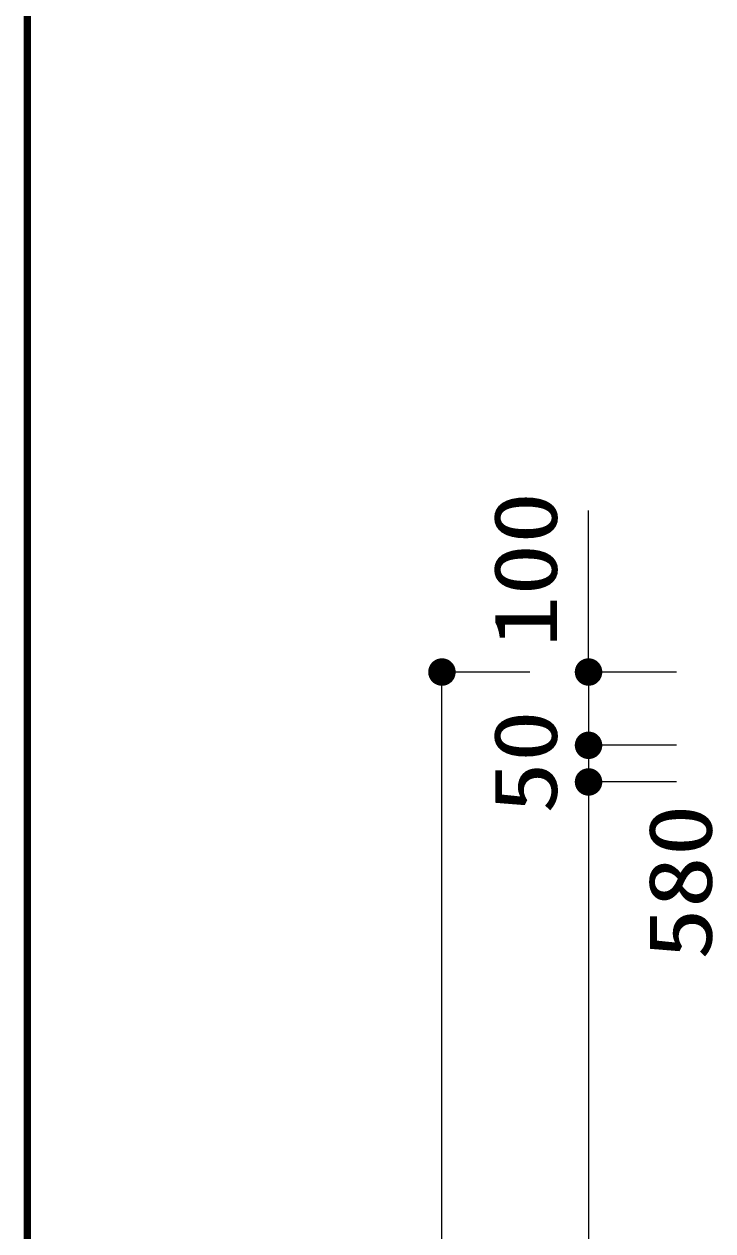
# Model space of a CAD drawing. Units: millimetres, scale not verified. Extents: x -22790 to 8910, y -6308 to 6308.
# Drawn here: x -7778 to -6839, y -2113 to -466 of the extents above; entities that cross this region are included whole.
import ezdxf
from ezdxf.enums import TextEntityAlignment as Align

# ---------------------------------------------------------------- set-up
doc = ezdxf.new("R2010")
doc.units = ezdxf.units.MM
doc.header["$LTSCALE"] = 30
doc.layers.add('0-F_00クル-フ-6寸法', color=132, linetype='Continuous', lineweight=25)
doc.layers.add('1-4_Axis_waku', color=7, linetype='Continuous', lineweight=25)
doc.styles.add('ＭＳ ゴシック', font='')
doc.styles.get('ＭＳ ゴシック').set_extended_font_data('MS Gothic')

msp = doc.modelspace()

# ---------------------------------------------------------------- linework, layer by layer
at = {"layer": '0-F_00クル-フ-6寸法', "color": 4}
for p, q in [((-7008.45, -1350.32), (-7008.45, -1129.7)), ((-7088.45, -1350.32), (-7208.45, -1350.32)), ((-7208.45, -3480.32), (-7208.45, -1350.32)), ((-6888.45, -1350.32), (-7008.45, -1350.32)), ((-7008.45, -1350.32), (-7008.45, -1450.32)), ((-6888.45, -1450.32), (-7008.45, -1450.32)), ((-6888.45, -1450.32), (-7008.45, -1450.32)), ((-7008.45, -1450.32), (-7008.45, -1500.32)), ((-6888.45, -1500.32), (-7008.45, -1500.32)), ((-6888.45, -1500.32), (-7008.45, -1500.32)), ((-7008.45, -1500.32), (-7008.45, -3230.32))]:
    msp.add_line(p, q, dxfattribs=at)
at = {"layer": '0-F_00クル-フ-6寸法'}
for points in [[(-7208.45, -1350.32), (-7219.48, -1335.15), (-7217.49, -1333.89)], [(-7208.45, -1350.32), (-7217.49, -1333.89), (-7215.36, -1332.89)], [(-7208.45, -1350.32), (-7215.36, -1332.89), (-7213.12, -1332.16)], [(-7208.45, -1350.32), (-7213.12, -1332.16), (-7210.8, -1331.72)], [(-7208.45, -1350.32), (-7210.8, -1331.72), (-7208.45, -1331.57)], [(-7208.45, -1350.32), (-7208.45, -1331.57), (-7206.1, -1331.72)], [(-7208.45, -1350.32), (-7206.1, -1331.72), (-7203.79, -1332.16)], [(-7208.45, -1350.32), (-7203.79, -1332.16), (-7201.55, -1332.89)], [(-7208.45, -1350.32), (-7201.55, -1332.89), (-7199.42, -1333.89)], [(-7208.45, -1350.32), (-7199.42, -1333.89), (-7197.43, -1335.15)], [(-7008.45, -1350.32), (-7019.48, -1335.15), (-7017.49, -1333.89)], [(-7008.45, -1350.32), (-7017.49, -1333.89), (-7015.36, -1332.89)], [(-7008.45, -1350.32), (-7015.36, -1332.89), (-7013.12, -1332.16)], [(-7008.45, -1350.32), (-7013.12, -1332.16), (-7010.8, -1331.72)], [(-7008.45, -1350.32), (-7010.8, -1331.72), (-7008.45, -1331.57)], [(-7008.45, -1350.32), (-7008.45, -1331.57), (-7006.1, -1331.72)], [(-7008.45, -1350.32), (-7006.1, -1331.72), (-7003.79, -1332.16)], [(-7008.45, -1350.32), (-7003.79, -1332.16), (-7001.55, -1332.89)], [(-7008.45, -1350.32), (-7001.55, -1332.89), (-6999.42, -1333.89)], [(-7008.45, -1350.32), (-6999.42, -1333.89), (-6997.43, -1335.15)], [(-7208.45, -1350.32), (-7227.17, -1349.14), (-7226.87, -1346.81)], [(-7208.45, -1350.32), (-7227.17, -1351.5), (-7227.17, -1349.14)], [(-7208.45, -1350.32), (-7226.87, -1353.84), (-7227.17, -1351.5)], [(-7208.45, -1350.32), (-7226.87, -1346.81), (-7226.29, -1344.53)], [(-7208.45, -1350.32), (-7226.29, -1356.12), (-7226.87, -1353.84)], [(-7208.45, -1350.32), (-7226.29, -1344.53), (-7225.42, -1342.34)], [(-7208.45, -1350.32), (-7225.42, -1358.31), (-7226.29, -1356.12)], [(-7208.45, -1350.32), (-7225.42, -1342.34), (-7224.29, -1340.28)], [(-7208.45, -1350.32), (-7224.29, -1360.37), (-7225.42, -1358.31)], [(-7208.45, -1350.32), (-7224.29, -1340.28), (-7222.9, -1338.37)], [(-7208.45, -1350.32), (-7222.9, -1362.27), (-7224.29, -1360.37)], [(-7208.45, -1350.32), (-7222.9, -1338.37), (-7221.29, -1336.65)], [(-7208.45, -1350.32), (-7221.29, -1363.99), (-7222.9, -1362.27)], [(-7208.45, -1350.32), (-7221.29, -1336.65), (-7219.48, -1335.15)], [(-7208.45, -1350.32), (-7219.48, -1365.49), (-7221.29, -1363.99)], [(-7208.45, -1350.32), (-7217.49, -1366.75), (-7219.48, -1365.49)], [(-7208.45, -1350.32), (-7215.36, -1367.76), (-7217.49, -1366.75)], [(-7208.45, -1350.32), (-7213.12, -1368.48), (-7215.36, -1367.76)], [(-7208.45, -1350.32), (-7210.8, -1368.92), (-7213.12, -1368.48)], [(-7208.45, -1350.32), (-7208.45, -1369.07), (-7210.8, -1368.92)], [(-7208.45, -1350.32), (-7197.43, -1335.15), (-7195.62, -1336.65)], [(-7208.45, -1350.32), (-7195.62, -1336.65), (-7194.01, -1338.37)], [(-7208.45, -1350.32), (-7194.01, -1338.37), (-7192.62, -1340.28)], [(-7208.45, -1350.32), (-7192.62, -1340.28), (-7191.49, -1342.34)], [(-7208.45, -1350.32), (-7191.49, -1342.34), (-7190.62, -1344.53)], [(-7208.45, -1350.32), (-7190.62, -1344.53), (-7190.04, -1346.81)], [(-7208.45, -1350.32), (-7190.04, -1346.81), (-7189.74, -1349.14)], [(-7208.45, -1350.32), (-7189.74, -1349.14), (-7189.74, -1351.5)], [(-7208.45, -1350.32), (-7206.1, -1368.92), (-7208.45, -1369.07)], [(-7208.45, -1350.32), (-7203.79, -1368.48), (-7206.1, -1368.92)], [(-7208.45, -1350.32), (-7201.55, -1367.76), (-7203.79, -1368.48)], [(-7208.45, -1350.32), (-7199.42, -1366.75), (-7201.55, -1367.76)], [(-7208.45, -1350.32), (-7197.43, -1365.49), (-7199.42, -1366.75)], [(-7208.45, -1350.32), (-7195.62, -1363.99), (-7197.43, -1365.49)], [(-7208.45, -1350.32), (-7194.01, -1362.27), (-7195.62, -1363.99)], [(-7208.45, -1350.32), (-7192.62, -1360.37), (-7194.01, -1362.27)], [(-7208.45, -1350.32), (-7191.49, -1358.31), (-7192.62, -1360.37)], [(-7208.45, -1350.32), (-7190.62, -1356.12), (-7191.49, -1358.31)], [(-7208.45, -1350.32), (-7190.04, -1353.84), (-7190.62, -1356.12)], [(-7208.45, -1350.32), (-7189.74, -1351.5), (-7190.04, -1353.84)], [(-7008.45, -1350.32), (-7027.17, -1349.14), (-7026.87, -1346.81)], [(-7008.45, -1350.32), (-7027.17, -1351.5), (-7027.17, -1349.14)], [(-7008.45, -1350.32), (-7026.87, -1353.84), (-7027.17, -1351.5)], [(-7008.45, -1350.32), (-7026.87, -1346.81), (-7026.29, -1344.53)], [(-7008.45, -1350.32), (-7026.29, -1356.12), (-7026.87, -1353.84)], [(-7008.45, -1350.32), (-7026.29, -1344.53), (-7025.42, -1342.34)], [(-7008.45, -1350.32), (-7025.42, -1358.31), (-7026.29, -1356.12)], [(-7008.45, -1350.32), (-7025.42, -1342.34), (-7024.29, -1340.28)], [(-7008.45, -1350.32), (-7024.29, -1360.37), (-7025.42, -1358.31)], [(-7008.45, -1350.32), (-7024.29, -1340.28), (-7022.9, -1338.37)], [(-7008.45, -1350.32), (-7022.9, -1362.27), (-7024.29, -1360.37)], [(-7008.45, -1350.32), (-7022.9, -1338.37), (-7021.29, -1336.65)], [(-7008.45, -1350.32), (-7021.29, -1363.99), (-7022.9, -1362.27)], [(-7008.45, -1350.32), (-7021.29, -1336.65), (-7019.48, -1335.15)], [(-7008.45, -1350.32), (-7019.48, -1365.49), (-7021.29, -1363.99)], [(-7008.45, -1350.32), (-7017.49, -1366.75), (-7019.48, -1365.49)], [(-7008.45, -1350.32), (-7015.36, -1367.76), (-7017.49, -1366.75)], [(-7008.45, -1350.32), (-7013.12, -1368.48), (-7015.36, -1367.76)], [(-7008.45, -1350.32), (-7010.8, -1368.92), (-7013.12, -1368.48)], [(-7008.45, -1350.32), (-7008.45, -1369.07), (-7010.8, -1368.92)], [(-7008.45, -1350.32), (-6997.43, -1335.15), (-6995.62, -1336.65)], [(-7008.45, -1350.32), (-6995.62, -1336.65), (-6994.01, -1338.37)], [(-7008.45, -1350.32), (-6994.01, -1338.37), (-6992.62, -1340.28)], [(-7008.45, -1350.32), (-6992.62, -1340.28), (-6991.49, -1342.34)], [(-7008.45, -1350.32), (-6991.49, -1342.34), (-6990.62, -1344.53)], [(-7008.45, -1350.32), (-6990.62, -1344.53), (-6990.04, -1346.81)], [(-7008.45, -1350.32), (-6990.04, -1346.81), (-6989.74, -1349.14)], [(-7008.45, -1350.32), (-6989.74, -1349.14), (-6989.74, -1351.5)], [(-7008.45, -1350.32), (-7006.1, -1368.92), (-7008.45, -1369.07)], [(-7008.45, -1350.32), (-7003.79, -1368.48), (-7006.1, -1368.92)], [(-7008.45, -1350.32), (-7001.55, -1367.76), (-7003.79, -1368.48)], [(-7008.45, -1350.32), (-6999.42, -1366.75), (-7001.55, -1367.76)], [(-7008.45, -1350.32), (-6997.43, -1365.49), (-6999.42, -1366.75)], [(-7008.45, -1350.32), (-6995.62, -1363.99), (-6997.43, -1365.49)], [(-7008.45, -1350.32), (-6994.01, -1362.27), (-6995.62, -1363.99)], [(-7008.45, -1350.32), (-6992.62, -1360.37), (-6994.01, -1362.27)], [(-7008.45, -1350.32), (-6991.49, -1358.31), (-6992.62, -1360.37)], [(-7008.45, -1350.32), (-6990.62, -1356.12), (-6991.49, -1358.31)], [(-7008.45, -1350.32), (-6990.04, -1353.84), (-6990.62, -1356.12)], [(-7008.45, -1350.32), (-6989.74, -1351.5), (-6990.04, -1353.84)], [(-7008.45, -1450.32), (-7015.36, -1432.89), (-7013.12, -1432.16)], [(-7008.45, -1450.32), (-7015.36, -1432.89), (-7013.12, -1432.16)], [(-7008.45, -1450.32), (-7013.12, -1432.16), (-7010.8, -1431.72)], [(-7008.45, -1450.32), (-7013.12, -1432.16), (-7010.8, -1431.72)], [(-7008.45, -1450.32), (-7010.8, -1431.72), (-7008.45, -1431.57)], [(-7008.45, -1450.32), (-7010.8, -1431.72), (-7008.45, -1431.57)], [(-7008.45, -1450.32), (-7008.45, -1431.57), (-7006.1, -1431.72)], [(-7008.45, -1450.32), (-7008.45, -1431.57), (-7006.1, -1431.72)], [(-7008.45, -1450.32), (-7006.1, -1431.72), (-7003.79, -1432.16)], [(-7008.45, -1450.32), (-7006.1, -1431.72), (-7003.79, -1432.16)], [(-7008.45, -1450.32), (-7003.79, -1432.16), (-7001.55, -1432.89)], [(-7008.45, -1450.32), (-7003.79, -1432.16), (-7001.55, -1432.89)], [(-7008.45, -1450.32), (-7027.17, -1449.14), (-7026.87, -1446.81)], [(-7008.45, -1450.32), (-7027.17, -1449.14), (-7026.87, -1446.81)], [(-7008.45, -1450.32), (-7027.17, -1451.5), (-7027.17, -1449.14)], [(-7008.45, -1450.32), (-7027.17, -1451.5), (-7027.17, -1449.14)], [(-7008.45, -1450.32), (-7026.87, -1446.81), (-7026.29, -1444.53)], [(-7008.45, -1450.32), (-7026.87, -1446.81), (-7026.29, -1444.53)], [(-7008.45, -1450.32), (-7026.29, -1444.53), (-7025.42, -1442.34)], [(-7008.45, -1450.32), (-7026.29, -1444.53), (-7025.42, -1442.34)], [(-7008.45, -1450.32), (-7025.42, -1442.34), (-7024.29, -1440.27)], [(-7008.45, -1450.32), (-7025.42, -1442.34), (-7024.29, -1440.27)], [(-7008.45, -1450.32), (-7024.29, -1440.27), (-7022.9, -1438.37)], [(-7008.45, -1450.32), (-7024.29, -1440.27), (-7022.9, -1438.37)], [(-7008.45, -1450.32), (-7022.9, -1438.37), (-7021.29, -1436.65)], [(-7008.45, -1450.32), (-7022.9, -1438.37), (-7021.29, -1436.65)], [(-7008.45, -1450.32), (-7021.29, -1436.65), (-7019.48, -1435.15)], [(-7008.45, -1450.32), (-7021.29, -1436.65), (-7019.48, -1435.15)], [(-7008.45, -1450.32), (-7019.48, -1435.15), (-7017.49, -1433.89)], [(-7008.45, -1450.32), (-7019.48, -1435.15), (-7017.49, -1433.89)], [(-7008.45, -1450.32), (-7017.49, -1433.89), (-7015.36, -1432.89)], [(-7008.45, -1450.32), (-7017.49, -1433.89), (-7015.36, -1432.89)], [(-7008.45, -1450.32), (-7001.55, -1432.89), (-6999.42, -1433.89)], [(-7008.45, -1450.32), (-7001.55, -1432.89), (-6999.42, -1433.89)], [(-7008.45, -1450.32), (-6999.42, -1433.89), (-6997.43, -1435.15)], [(-7008.45, -1450.32), (-6999.42, -1433.89), (-6997.43, -1435.15)], [(-7008.45, -1450.32), (-6997.43, -1435.15), (-6995.62, -1436.65)], [(-7008.45, -1450.32), (-6997.43, -1435.15), (-6995.62, -1436.65)], [(-7008.45, -1450.32), (-6995.62, -1436.65), (-6994.01, -1438.37)], [(-7008.45, -1450.32), (-6995.62, -1436.65), (-6994.01, -1438.37)], [(-7008.45, -1450.32), (-6994.01, -1438.37), (-6992.62, -1440.27)], [(-7008.45, -1450.32), (-6994.01, -1438.37), (-6992.62, -1440.27)], [(-7008.45, -1450.32), (-6992.62, -1440.27), (-6991.49, -1442.34)], [(-7008.45, -1450.32), (-6992.62, -1440.27), (-6991.49, -1442.34)], [(-7008.45, -1450.32), (-6991.49, -1442.34), (-6990.62, -1444.53)], [(-7008.45, -1450.32), (-6991.49, -1442.34), (-6990.62, -1444.53)], [(-7008.45, -1450.32), (-6990.62, -1444.53), (-6990.04, -1446.81)], [(-7008.45, -1450.32), (-6990.62, -1444.53), (-6990.04, -1446.81)], [(-7008.45, -1450.32), (-6990.04, -1446.81), (-6989.74, -1449.14)], [(-7008.45, -1450.32), (-6990.04, -1446.81), (-6989.74, -1449.14)], [(-7008.45, -1450.32), (-6989.74, -1449.14), (-6989.74, -1451.5)], [(-7008.45, -1450.32), (-6989.74, -1449.14), (-6989.74, -1451.5)], [(-7008.45, -1450.32), (-7026.87, -1453.84), (-7027.17, -1451.5)], [(-7008.45, -1450.32), (-7026.87, -1453.84), (-7027.17, -1451.5)], [(-7008.45, -1450.32), (-7026.29, -1456.12), (-7026.87, -1453.84)], [(-7008.45, -1450.32), (-7026.29, -1456.12), (-7026.87, -1453.84)], [(-7008.45, -1450.32), (-7025.42, -1458.31), (-7026.29, -1456.12)], [(-7008.45, -1450.32), (-7025.42, -1458.31), (-7026.29, -1456.12)], [(-7008.45, -1450.32), (-7024.29, -1460.37), (-7025.42, -1458.31)], [(-7008.45, -1450.32), (-7024.29, -1460.37), (-7025.42, -1458.31)], [(-7008.45, -1450.32), (-7022.9, -1462.27), (-7024.29, -1460.37)], [(-7008.45, -1450.32), (-7022.9, -1462.27), (-7024.29, -1460.37)], [(-7008.45, -1450.32), (-7021.29, -1463.99), (-7022.9, -1462.27)], [(-7008.45, -1450.32), (-7021.29, -1463.99), (-7022.9, -1462.27)], [(-7008.45, -1450.32), (-7019.48, -1465.49), (-7021.29, -1463.99)], [(-7008.45, -1450.32), (-7019.48, -1465.49), (-7021.29, -1463.99)], [(-7008.45, -1450.32), (-7017.49, -1466.75), (-7019.48, -1465.49)], [(-7008.45, -1450.32), (-7017.49, -1466.75), (-7019.48, -1465.49)], [(-7008.45, -1450.32), (-7015.36, -1467.76), (-7017.49, -1466.75)], [(-7008.45, -1450.32), (-7015.36, -1467.76), (-7017.49, -1466.75)], [(-7008.45, -1450.32), (-7013.12, -1468.48), (-7015.36, -1467.76)], [(-7008.45, -1450.32), (-7013.12, -1468.48), (-7015.36, -1467.76)], [(-7008.45, -1450.32), (-7010.8, -1468.92), (-7013.12, -1468.48)], [(-7008.45, -1450.32), (-7010.8, -1468.92), (-7013.12, -1468.48)], [(-7008.45, -1450.32), (-7008.45, -1469.07), (-7010.8, -1468.92)], [(-7008.45, -1450.32), (-7008.45, -1469.07), (-7010.8, -1468.92)], [(-7008.45, -1450.32), (-7006.1, -1468.92), (-7008.45, -1469.07)], [(-7008.45, -1450.32), (-7003.79, -1468.48), (-7006.1, -1468.92)], [(-7008.45, -1450.32), (-7001.55, -1467.76), (-7003.79, -1468.48)], [(-7008.45, -1450.32), (-6999.42, -1466.75), (-7001.55, -1467.76)], [(-7008.45, -1450.32), (-6997.43, -1465.49), (-6999.42, -1466.75)], [(-7008.45, -1450.32), (-6995.62, -1463.99), (-6997.43, -1465.49)], [(-7008.45, -1450.32), (-6994.01, -1462.27), (-6995.62, -1463.99)], [(-7008.45, -1450.32), (-6992.62, -1460.37), (-6994.01, -1462.27)], [(-7008.45, -1450.32), (-6991.49, -1458.31), (-6992.62, -1460.37)], [(-7008.45, -1450.32), (-6990.62, -1456.12), (-6991.49, -1458.31)], [(-7008.45, -1450.32), (-6990.04, -1453.84), (-6990.62, -1456.12)], [(-7008.45, -1450.32), (-6989.74, -1451.5), (-6990.04, -1453.84)], [(-7008.45, -1450.32), (-7006.1, -1468.92), (-7008.45, -1469.07)], [(-7008.45, -1450.32), (-7003.79, -1468.48), (-7006.1, -1468.92)], [(-7008.45, -1450.32), (-7001.55, -1467.76), (-7003.79, -1468.48)], [(-7008.45, -1450.32), (-6999.42, -1466.75), (-7001.55, -1467.76)], [(-7008.45, -1450.32), (-6997.43, -1465.49), (-6999.42, -1466.75)], [(-7008.45, -1450.32), (-6995.62, -1463.99), (-6997.43, -1465.49)], [(-7008.45, -1450.32), (-6994.01, -1462.27), (-6995.62, -1463.99)], [(-7008.45, -1450.32), (-6992.62, -1460.37), (-6994.01, -1462.27)], [(-7008.45, -1450.32), (-6991.49, -1458.31), (-6992.62, -1460.37)], [(-7008.45, -1450.32), (-6990.62, -1456.12), (-6991.49, -1458.31)], [(-7008.45, -1450.32), (-6990.04, -1453.84), (-6990.62, -1456.12)], [(-7008.45, -1450.32), (-6989.74, -1451.5), (-6990.04, -1453.84)], [(-7008.45, -1500.32), (-7013.12, -1482.16), (-7010.8, -1481.72)], [(-7008.45, -1500.32), (-7013.12, -1482.16), (-7010.8, -1481.72)], [(-7008.45, -1500.32), (-7010.8, -1481.72), (-7008.45, -1481.57)], [(-7008.45, -1500.32), (-7010.8, -1481.72), (-7008.45, -1481.57)], [(-7008.45, -1500.32), (-7008.45, -1481.57), (-7006.1, -1481.72)], [(-7008.45, -1500.32), (-7008.45, -1481.57), (-7006.1, -1481.72)], [(-7008.45, -1500.32), (-7006.1, -1481.72), (-7003.79, -1482.16)], [(-7008.45, -1500.32), (-7006.1, -1481.72), (-7003.79, -1482.16)], [(-7008.45, -1500.32), (-7027.17, -1499.14), (-7026.87, -1496.81)], [(-7008.45, -1500.32), (-7027.17, -1499.14), (-7026.87, -1496.81)], [(-7008.45, -1500.32), (-7026.87, -1496.81), (-7026.29, -1494.53)], [(-7008.45, -1500.32), (-7026.87, -1496.81), (-7026.29, -1494.53)], [(-7008.45, -1500.32), (-7026.29, -1494.53), (-7025.42, -1492.34)], [(-7008.45, -1500.32), (-7026.29, -1494.53), (-7025.42, -1492.34)], [(-7008.45, -1500.32), (-7025.42, -1492.34), (-7024.29, -1490.28)], [(-7008.45, -1500.32), (-7025.42, -1492.34), (-7024.29, -1490.28)], [(-7008.45, -1500.32), (-7024.29, -1490.28), (-7022.9, -1488.37)], [(-7008.45, -1500.32), (-7024.29, -1490.28), (-7022.9, -1488.37)], [(-7008.45, -1500.32), (-7022.9, -1488.37), (-7021.29, -1486.65)], [(-7008.45, -1500.32), (-7022.9, -1488.37), (-7021.29, -1486.65)], [(-7008.45, -1500.32), (-7021.29, -1486.65), (-7019.48, -1485.15)], [(-7008.45, -1500.32), (-7021.29, -1486.65), (-7019.48, -1485.15)], [(-7008.45, -1500.32), (-7019.48, -1485.15), (-7017.49, -1483.89)], [(-7008.45, -1500.32), (-7019.48, -1485.15), (-7017.49, -1483.89)], [(-7008.45, -1500.32), (-7017.49, -1483.89), (-7015.36, -1482.89)], [(-7008.45, -1500.32), (-7017.49, -1483.89), (-7015.36, -1482.89)], [(-7008.45, -1500.32), (-7015.36, -1482.89), (-7013.12, -1482.16)], [(-7008.45, -1500.32), (-7015.36, -1482.89), (-7013.12, -1482.16)], [(-7008.45, -1500.32), (-7003.79, -1482.16), (-7001.55, -1482.89)], [(-7008.45, -1500.32), (-7003.79, -1482.16), (-7001.55, -1482.89)], [(-7008.45, -1500.32), (-7001.55, -1482.89), (-6999.42, -1483.89)], [(-7008.45, -1500.32), (-7001.55, -1482.89), (-6999.42, -1483.89)], [(-7008.45, -1500.32), (-6999.42, -1483.89), (-6997.43, -1485.15)], [(-7008.45, -1500.32), (-6999.42, -1483.89), (-6997.43, -1485.15)], [(-7008.45, -1500.32), (-6997.43, -1485.15), (-6995.62, -1486.65)], [(-7008.45, -1500.32), (-6997.43, -1485.15), (-6995.62, -1486.65)], [(-7008.45, -1500.32), (-6995.62, -1486.65), (-6994.01, -1488.37)], [(-7008.45, -1500.32), (-6995.62, -1486.65), (-6994.01, -1488.37)], [(-7008.45, -1500.32), (-6994.01, -1488.37), (-6992.62, -1490.28)], [(-7008.45, -1500.32), (-6994.01, -1488.37), (-6992.62, -1490.28)], [(-7008.45, -1500.32), (-6992.62, -1490.28), (-6991.49, -1492.34)], [(-7008.45, -1500.32), (-6992.62, -1490.28), (-6991.49, -1492.34)], [(-7008.45, -1500.32), (-6991.49, -1492.34), (-6990.62, -1494.53)], [(-7008.45, -1500.32), (-6991.49, -1492.34), (-6990.62, -1494.53)], [(-7008.45, -1500.32), (-6990.62, -1494.53), (-6990.04, -1496.81)], [(-7008.45, -1500.32), (-6990.62, -1494.53), (-6990.04, -1496.81)], [(-7008.45, -1500.32), (-6990.04, -1496.81), (-6989.74, -1499.14)], [(-7008.45, -1500.32), (-6990.04, -1496.81), (-6989.74, -1499.14)], [(-7008.45, -1500.32), (-7027.17, -1501.5), (-7027.17, -1499.14)], [(-7008.45, -1500.32), (-7027.17, -1501.5), (-7027.17, -1499.14)], [(-7008.45, -1500.32), (-7026.87, -1503.84), (-7027.17, -1501.5)], [(-7008.45, -1500.32), (-7026.87, -1503.84), (-7027.17, -1501.5)], [(-7008.45, -1500.32), (-7026.29, -1506.12), (-7026.87, -1503.84)], [(-7008.45, -1500.32), (-7026.29, -1506.12), (-7026.87, -1503.84)], [(-7008.45, -1500.32), (-7025.42, -1508.31), (-7026.29, -1506.12)], [(-7008.45, -1500.32), (-7025.42, -1508.31), (-7026.29, -1506.12)], [(-7008.45, -1500.32), (-7024.29, -1510.37), (-7025.42, -1508.31)], [(-7008.45, -1500.32), (-7024.29, -1510.37), (-7025.42, -1508.31)], [(-7008.45, -1500.32), (-7022.9, -1512.27), (-7024.29, -1510.37)], [(-7008.45, -1500.32), (-7022.9, -1512.27), (-7024.29, -1510.37)], [(-7008.45, -1500.32), (-7021.29, -1513.99), (-7022.9, -1512.27)], [(-7008.45, -1500.32), (-7021.29, -1513.99), (-7022.9, -1512.27)], [(-7008.45, -1500.32), (-7019.48, -1515.49), (-7021.29, -1513.99)], [(-7008.45, -1500.32), (-7019.48, -1515.49), (-7021.29, -1513.99)], [(-7008.45, -1500.32), (-7017.49, -1516.75), (-7019.48, -1515.49)], [(-7008.45, -1500.32), (-7017.49, -1516.75), (-7019.48, -1515.49)], [(-7008.45, -1500.32), (-7015.36, -1517.76), (-7017.49, -1516.75)], [(-7008.45, -1500.32), (-7015.36, -1517.76), (-7017.49, -1516.75)], [(-7008.45, -1500.32), (-7013.12, -1518.48), (-7015.36, -1517.76)], [(-7008.45, -1500.32), (-7013.12, -1518.48), (-7015.36, -1517.76)], [(-7008.45, -1500.32), (-7010.8, -1518.92), (-7013.12, -1518.48)], [(-7008.45, -1500.32), (-7010.8, -1518.92), (-7013.12, -1518.48)], [(-7008.45, -1500.32), (-7008.45, -1519.07), (-7010.8, -1518.92)], [(-7008.45, -1500.32), (-7008.45, -1519.07), (-7010.8, -1518.92)], [(-7008.45, -1500.32), (-6989.74, -1499.14), (-6989.74, -1501.5)], [(-7008.45, -1500.32), (-6989.74, -1499.14), (-6989.74, -1501.5)], [(-7008.45, -1500.32), (-7006.1, -1518.92), (-7008.45, -1519.07)], [(-7008.45, -1500.32), (-7003.79, -1518.48), (-7006.1, -1518.92)], [(-7008.45, -1500.32), (-7001.55, -1517.76), (-7003.79, -1518.48)], [(-7008.45, -1500.32), (-6999.42, -1516.75), (-7001.55, -1517.76)], [(-7008.45, -1500.32), (-6997.43, -1515.49), (-6999.42, -1516.75)], [(-7008.45, -1500.32), (-6995.62, -1513.99), (-6997.43, -1515.49)], [(-7008.45, -1500.32), (-6994.01, -1512.27), (-6995.62, -1513.99)], [(-7008.45, -1500.32), (-6992.62, -1510.37), (-6994.01, -1512.27)], [(-7008.45, -1500.32), (-6991.49, -1508.31), (-6992.62, -1510.37)], [(-7008.45, -1500.32), (-6990.62, -1506.12), (-6991.49, -1508.31)], [(-7008.45, -1500.32), (-6990.04, -1503.84), (-6990.62, -1506.12)], [(-7008.45, -1500.32), (-6989.74, -1501.5), (-6990.04, -1503.84)], [(-7008.45, -1500.32), (-7006.1, -1518.92), (-7008.45, -1519.07)], [(-7008.45, -1500.32), (-7003.79, -1518.48), (-7006.1, -1518.92)], [(-7008.45, -1500.32), (-7001.55, -1517.76), (-7003.79, -1518.48)], [(-7008.45, -1500.32), (-6999.42, -1516.75), (-7001.55, -1517.76)], [(-7008.45, -1500.32), (-6997.43, -1515.49), (-6999.42, -1516.75)], [(-7008.45, -1500.32), (-6995.62, -1513.99), (-6997.43, -1515.49)], [(-7008.45, -1500.32), (-6994.01, -1512.27), (-6995.62, -1513.99)], [(-7008.45, -1500.32), (-6992.62, -1510.37), (-6994.01, -1512.27)], [(-7008.45, -1500.32), (-6991.49, -1508.31), (-6992.62, -1510.37)], [(-7008.45, -1500.32), (-6990.62, -1506.12), (-6991.49, -1508.31)], [(-7008.45, -1500.32), (-6990.04, -1503.84), (-6990.62, -1506.12)], [(-7008.45, -1500.32), (-6989.74, -1501.5), (-6990.04, -1503.84)]]:
    msp.add_solid(points, dxfattribs=at)
at = {"layer": '1-4_Axis_waku'}
for p, q in [((-7778.4, 5769.9), (-7778.4, -5814.9)), ((-7777.8, 5769.3), (-7777.8, -5814.3)), ((-7777.2, 5768.7), (-7777.2, -5813.7)), ((-7776.6, 5768.1), (-7776.6, -5813.1)), ((-7776, 5767.5), (-7776, -5812.5)), ((-7775.4, 5766.9), (-7775.4, -5811.9)), ((-7774.8, 5766.3), (-7774.8, -5811.3)), ((-7774.2, 5765.7), (-7774.2, -5810.7)), ((-7773.6, 5765.1), (-7773.6, -5810.1)), ((-7773, 5764.5), (-7773, -5809.5)), ((-7772.4, 5763.9), (-7772.4, -5808.9)), ((-7771.8, 5763.3), (-7771.8, -5808.3)), ((-7771.2, 5762.7), (-7771.2, -5807.7)), ((-7770.6, 5762.1), (-7770.6, -5807.1)), ((-7770, 5761.5), (-7770, -5806.5))]:
    msp.add_line(p, q, dxfattribs=at)

# ---------------------------------------------------------------- texts
at = {"layer": '0-F_00クル-フ-6寸法', "color": 3, "style": 'ＭＳ ゴシック', "width": 1.2}
for s, p in [('100', (-7025.55, -1316.8)), ('50', (-7025.55, -1543.89)), ('580', (-6814.3, -1743.18))]:
    msp.add_text(s, height=86.66, rotation=90, dxfattribs=at).set_placement(p, align=Align.BOTTOM_LEFT)

doc.saveas('drawing.dxf')
